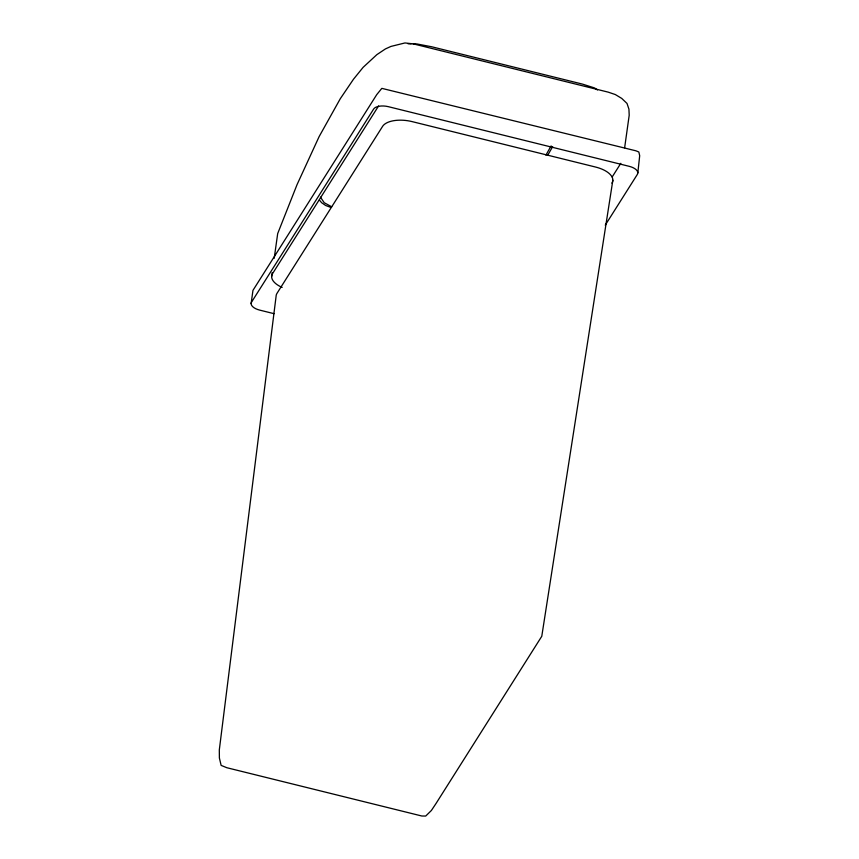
<?xml version="1.0" encoding="UTF-8"?>
<svg xmlns="http://www.w3.org/2000/svg" width="859" height="859" viewBox="0 0 859 859"><rect width="100%" height="100%" fill="white"/><g stroke="black" fill="none" stroke-linecap="round" stroke-linejoin="round"><path stroke-width="1.29" d="M251.118 303.517L252.965 290.363L376.725 94.651L381.826 88.359L636.025 150.84L638.849 152.011L639.687 155.704L637.829 172.927M271.659 276.469L272.206 272.571M274.214 258.269L277.693 233.573L297.053 184.631L319.151 136.56L340.304 98.688L353.457 79.275L363.121 67.346L376.822 54.675L385.401 48.942L390.952 46.418L404.965 42.95L411.085 43.626M624.633 147.769L629.196 115.267L628.928 109.136L627.016 103.456L621.744 98.42L615.323 94.554L608.193 92.138L413.265 43.863M612.843 180.261L541.782 636.272L435.996 803.552L431.368 810.499L425.71 816.05L421.833 816.007L226.83 767.721L221.128 765.39L219.389 758.003L219.313 749.896L276.104 296.183A24.041 11.511 8 0 1 277.027 293.295L382.588 126.37A24.041 11.511 8 0 1 412.116 121.613L595.577 167.043A24.041 11.511 8 0 1 611.919 183.16M378.572 105.958L272.582 273.57A24.041 11.511 8 0 0 282.16 287.421M612.209 176.922L620.81 163.328M605.251 225.165L637.367 174.377A12.026 5.755 8 0 0 629.196 166.324L388.397 106.688A12.026 5.755 8 0 0 373.633 109.061L251.58 302.078A12.026 5.755 8 0 0 259.751 310.131L274.064 313.675M408.057 43.798L416.873 43.949L431.669 46.762L582.381 84.085L594.535 87.94L597.467 89.959M330.468 207.287L325.668 205.494L321.642 202.724L319.398 200.05M331.692 206.783L324.219 202.713L320.439 197.141M547.849 155.039A441.472 79.554 -75.5 0 1 552.659 146.674M545.927 155.157A441.472 79.49 -75.5 0 1 551.134 145.912"/></g></svg>
